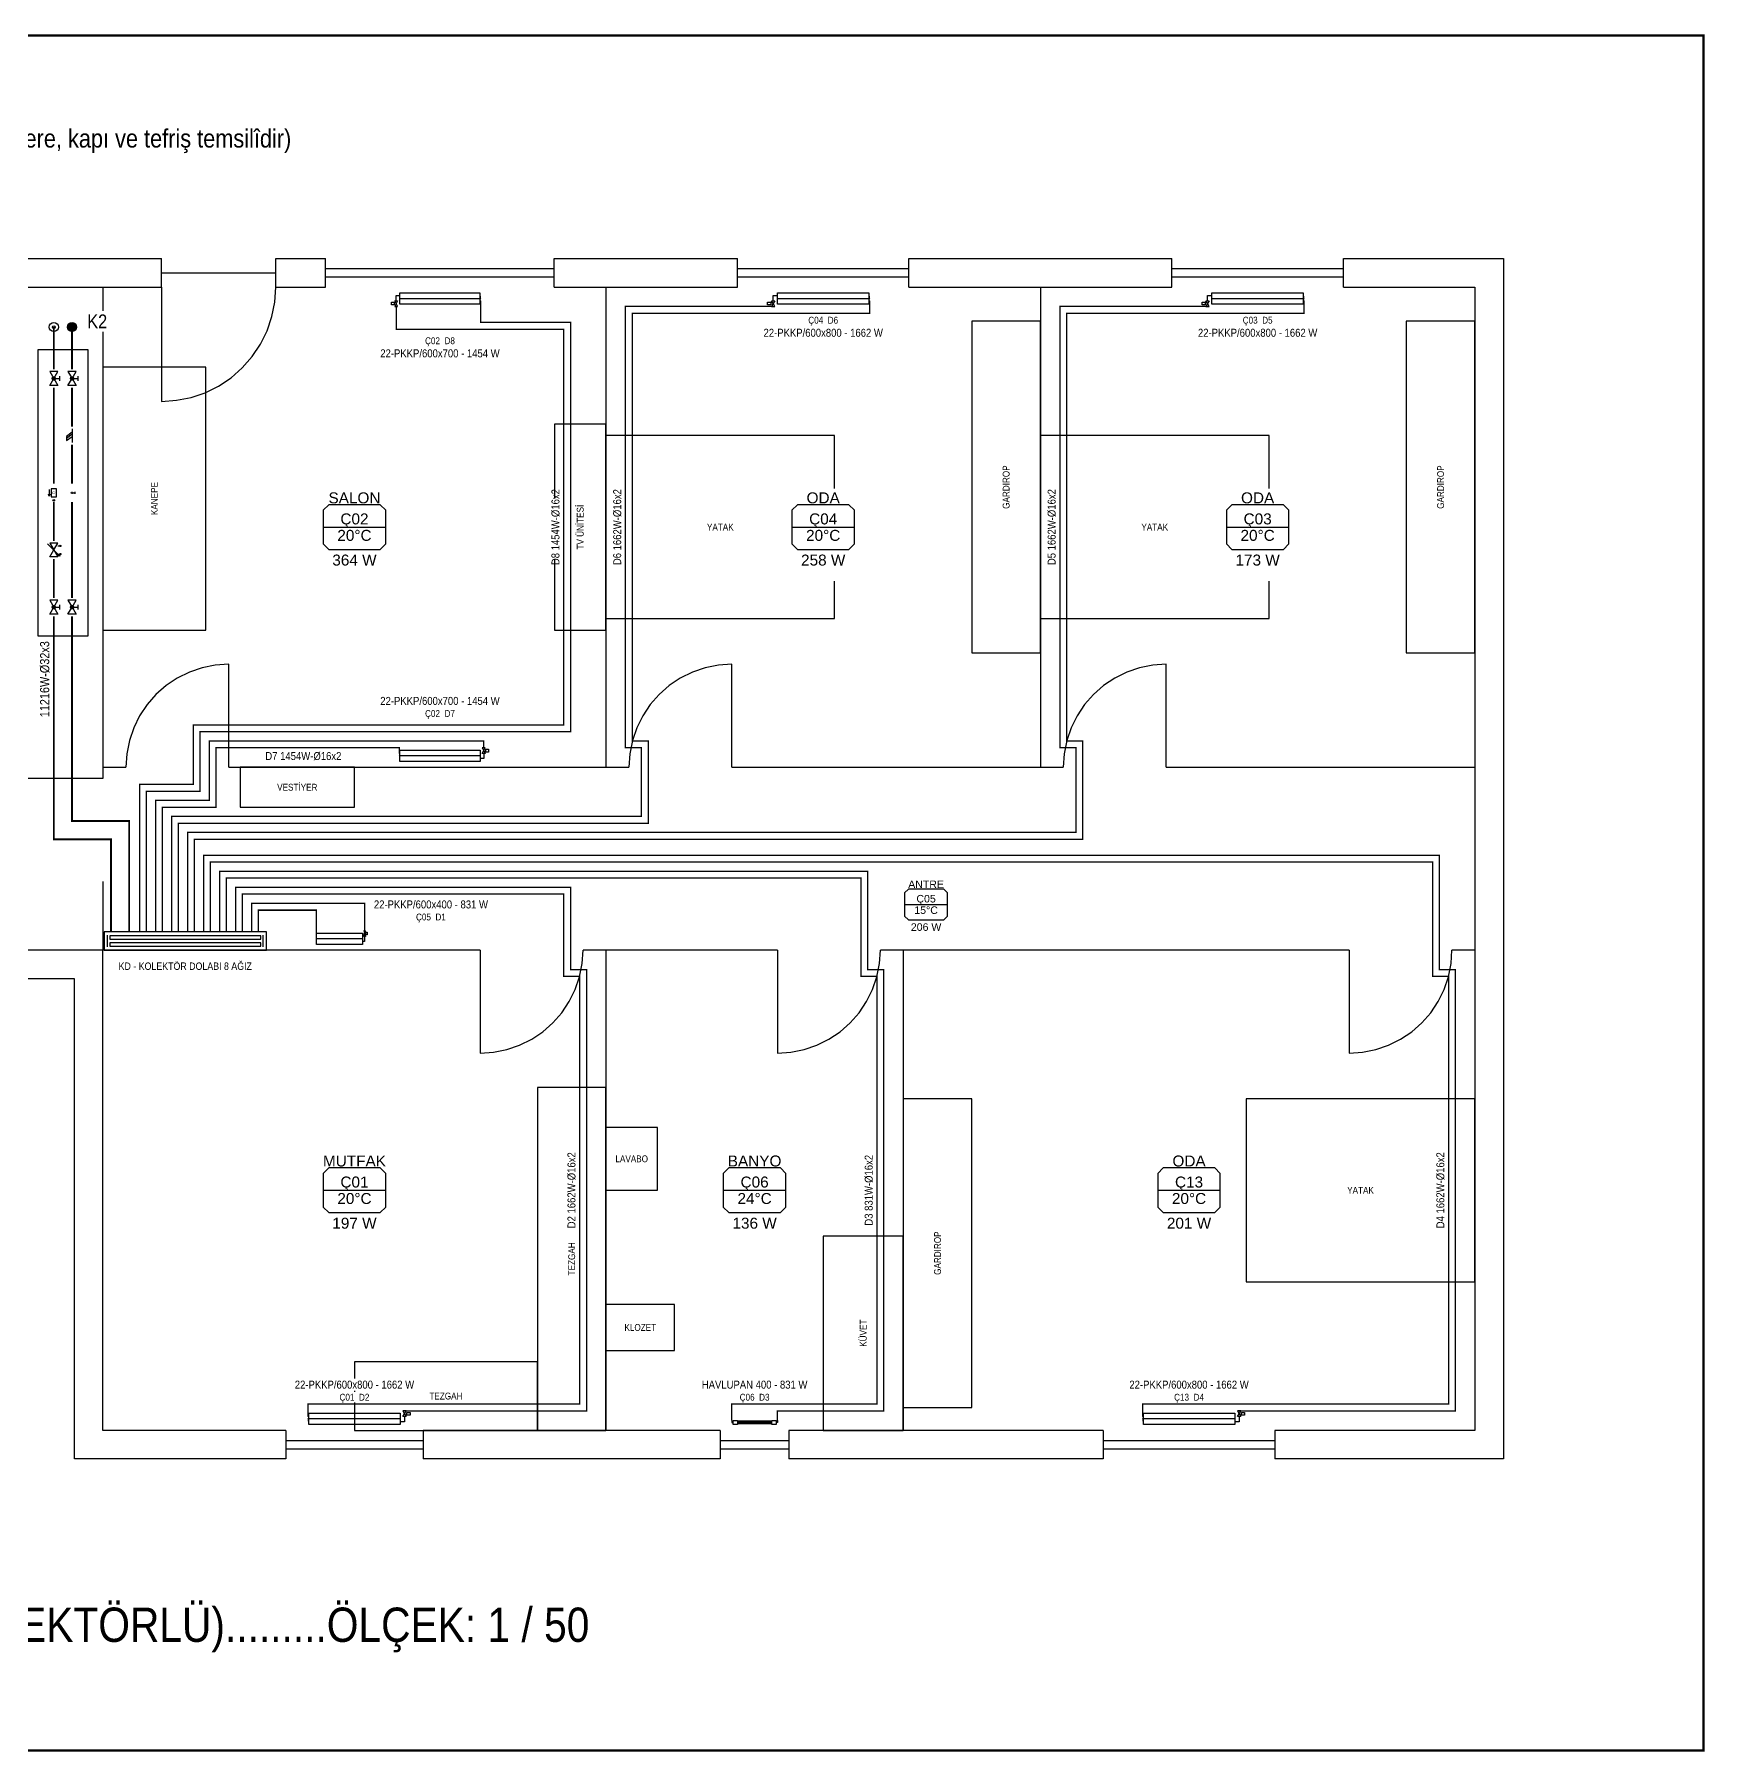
# Model space of a CAD drawing. Header units: centimetres. Extents: x -61 to 14522, y -12981 to 1521.
# Drawn here: x 8640 to 10101, y 19 to 1521 of the extents above; entities that cross this region are included whole.
import ezdxf
from ezdxf.enums import TextEntityAlignment as Align

# ---------------------------------------------------------------- set-up
doc = ezdxf.new("R2010")
doc.units = ezdxf.units.CM
doc.linetypes.add('DASHED', pattern=[1.524, 1.27, -0.254])
for name, color, linetype in [('ROTAS-BASLIK', 7, 'Continuous'), ('ROTAS-CIHAZ', 135, 'Continuous'), ('ROTAS-DENEME', 1, 'Continuous'), ('ROTAS-ISITMA-CAP', 41, 'Continuous'), ('ROTAS-ISITMA-DONUS', 30, 'DASHED'), ('ROTAS-ISITMA-GIDIS', 10, 'Continuous'), ('ROTAS-ISITMA-KOLEKTOR', 6, 'Continuous'), ('ROTAS-ISITMA-SEMBOL', 1, 'Continuous'), ('ROTAS-MAHAL', 2, 'Continuous'), ('ROTAS-MASKE', 7, 'Continuous'), ('ROTAS-MIMARI-PENCERE', 4, 'Continuous'), ('ROTAS-MIMARI-TEFRIS', 9, 'Continuous'), ('ROTAS-MIMARI-TEMSILI', 8, 'Continuous'), ('ROTAS-PAFTA', 7, 'Continuous'), ('ROTAS-RADYATOR', 2, 'Continuous')]:
    doc.layers.add(name, color=color, linetype=linetype)
doc.styles.add('ROTAS', font='arial.ttf')

# ---------------------------------------------------------------- blocks, each defined once
blk = doc.blocks.new('ROTAS-KOLEKTOR-DOLABI-8')
for p, q in [((3, 3), (3, 13)), ((139, 3), (139, 13))]:
    blk.add_line(p, q)
for points in [[(0, 0), (142, 0), (142, 16), (0, 16)], [(5, 9.5), (137, 9.5), (137, 12.5), (5, 12.5)], [(5, 3.5), (137, 3.5), (137, 6.5), (5, 6.5)]]:
    blk.add_lwpolyline(points, close=True)
blk = doc.blocks.new('ROTAS-RADYATOR-PLAN')
for points in [[(104.4, 7.3), (106.4, 7.3), (105.4, 6.2)], [(104.4, 5.1), (106.4, 5.1), (105.4, 6.2)]]:
    blk.add_hatch(color=7).paths.add_polyline_path(points)
for p, q in [((0, 7), (0, 2.5)), ((0, 2.5), (4.7, 2.5)), ((4.7, 5), (104.7, 5)), ((105.4, 3), (104.7, 3)), ((105.4, 5.1), (105.4, 3))]:
    blk.add_line(p, q)
for points in [[(-6, 8.3), (-2.5, 8.3), (-2.5, 10.7), (-6, 10.7)], [(-1.8, 12), (1.8, 12), (0, 9.5)], [(-1.8, 7), (1.8, 7), (0, 9.5)], [(4.7, 0), (104.7, 0), (104.7, 10), (4.7, 10)]]:
    blk.add_lwpolyline(points, close=True)
blk = doc.blocks.new('ROTAS-HAVLUPAN-PLAN')
for p, q in [((-4, 3), (-4, 1.5)), ((-4, 1.5), (-3, 1.5)), ((0, 2.4), (24, 2.4)), ((0, 1.5), (24, 1.5)), ((0, 0.6), (24, 0.6)), ((28, 1.5), (27, 1.5)), ((28, 3), (28, 1.5))]:
    blk.add_line(p, q)
for points in [[(-3, 0), (0, 0), (0, 3), (-3, 3)], [(24, 0), (27, 0), (27, 3), (24, 3)]]:
    blk.add_lwpolyline(points, close=True)
blk = doc.blocks.new('ROTAS-ISITMA-KOLON-PLAN')
blk.add_hatch(color=7).paths.add_polyline_path([(4, 8), (3.9, 9), (3.5, 10), (2.8, 10.8), (2, 11.5), (1, 11.9), (0, 12), (-1, 11.9), (-2, 11.5), (-2.8, 10.8), (-3.5, 10), (-3.9, 9), (-4, 8), (-3.9, 7), (-3.5, 6), (-2.8, 5.2), (-2, 4.5), (-1, 4.1), (0, 4), (1, 4.1), (2, 4.5), (2.8, 5.2), (3.5, 6), (3.9, 7)])
for centre, radius in [((0, 8), 4), ((0, -8), 4), ((0, -8), 1.2)]:
    blk.add_circle(centre, radius)
blk = doc.blocks.new('ROTAS-R-KURESEL-VANA')
blk.add_hatch(color=7).paths.add_polyline_path([(2.4, 0), (2.3, 0.6), (2.1, 1.2), (1.7, 1.7), (1.2, 2.1), (0.6, 2.3), (0, 2.4), (-0.6, 2.3), (-1.2, 2.1), (-1.7, 1.7), (-2.1, 1.2), (-2.3, 0.6), (-2.4, 0), (-2.3, -0.6), (-2.1, -1.2), (-1.7, -1.7), (-1.2, -2.1), (-0.6, -2.3), (0, -2.4), (0.6, -2.3), (1.2, -2.1), (1.7, -1.7), (2.1, -1.2), (2.3, -0.6)])
for p, q in [((-3.6, 8.4), (3.6, 8.4)), ((0, 2.4), (0, 8.4))]:
    blk.add_line(p, q)
for points in [[(-10, 6), (-10, -6), (0, 0)], [(10, 6), (10, -6), (0, 0)]]:
    blk.add_lwpolyline(points, close=True)
blk.add_circle((0, 0), 2.4)
at = {"style": 'ROTAS'}
blk.add_attdef('NO', text='', height=6, dxfattribs=at).set_placement((0, 11), align=Align.BOTTOM_CENTER)
blk = doc.blocks.new('ROTAS-R-PISLIK-TUTUCU')
for p, q in [((-10, 0), (10, 0)), ((-2, 0), (4, -8))]:
    blk.add_line(p, q)
blk.add_lwpolyline([(-5, 0), (1, -8), (7, -8), (1, 0)])
at = {"style": 'ROTAS'}
blk.add_attdef('NO', text='', height=6, dxfattribs=at).set_placement((0, 5), align=Align.BOTTOM_CENTER)
blk = doc.blocks.new('ROTAS-KALORIMETRE-SENSOR')
blk.add_hatch(color=7).paths.add_polyline_path([(1.2, 0), (1.2, 0.3), (1, 0.6), (0.8, 0.8), (0.6, 1), (0.3, 1.2), (0, 1.2), (-0.3, 1.2), (-0.6, 1), (-0.8, 0.8), (-1, 0.6), (-1.2, 0.3), (-1.2, 0), (-1.2, -0.3), (-1, -0.6), (-0.8, -0.8), (-0.6, -1), (-0.3, -1.2), (0, -1.2), (0.3, -1.2), (0.6, -1), (0.8, -0.8), (1, -0.6), (1.2, -0.3)])
for p, q in [((-1.6, 4), (1.6, 4)), ((0, 1.2), (0, 4))]:
    blk.add_line(p, q)
blk.add_circle((0, 0), 1.2)
at = {"style": 'ROTAS'}
blk.add_attdef('NO', text='', height=6, dxfattribs=at).set_placement((0, 6), align=Align.BOTTOM_CENTER)
blk = doc.blocks.new('ROTAS-R-KALORIMETRE-SAG')
blk.add_hatch(color=7).paths.add_polyline_path([(12.2, 0), (12.2, 0.3), (12, 0.6), (11.8, 0.8), (11.6, 1), (11.3, 1.2), (11, 1.2), (10.7, 1.2), (10.4, 1), (10.2, 0.8), (10, 0.6), (9.8, 0.3), (9.8, 0), (9.8, -0.3), (10, -0.6), (10.2, -0.8), (10.4, -1), (10.7, -1.2), (11, -1.2), (11.3, -1.2), (11.6, -1), (11.8, -0.8), (12, -0.6), (12.2, -0.3)])
blk.add_line((-5, -6.5), (5, -6.5))
blk.add_lwpolyline([(-6, -4), (6, -4), (6, 4), (-6, 4)], close=True)
blk.add_lwpolyline([(2, -5.5), (5, -6.5), (2, -7.5)])
blk.add_circle((11, 0), 1.2)
at = {"style": 'ROTAS'}
blk.add_text('Q', height=4, dxfattribs=at).set_placement((0, 0), align=Align.MIDDLE_CENTER)
blk.add_attdef('NO', text='', height=6, dxfattribs=at).set_placement((0, 7), align=Align.BOTTOM_CENTER)
blk = doc.blocks.new('ROTAS-BALANS-VANASI')
for p, q in [((-9, -9), (9, 9)), ((-6, 6), (-6, 8.4)), ((6, 6), (6, 8.4))]:
    blk.add_line(p, q)
for points in [[(-10, 6), (-10, -6), (0, 0)], [(10, 6), (10, -6), (0, 0)]]:
    blk.add_lwpolyline(points, close=True)
blk.add_lwpolyline([(5.6, 7.3), (9, 9), (7.3, 5.6)])
for centre in [(-6, 9.4), (6, 9.4)]:
    blk.add_circle(centre, 1)
at = {"style": 'ROTAS'}
blk.add_attdef('NO', text='', height=6, dxfattribs=at).set_placement((0, 12), align=Align.BOTTOM_CENTER)
blk = doc.blocks.new('ROTAS-MAHAL-ETIKET')
blk.add_line((-34.2, 0), (34.2, 0))
blk.add_lwpolyline([(-34.2, 18.4), (-34.2, -18.4), (-28.2, -24.4), (28.2, -24.4), (34.2, -18.4), (34.2, 18.4), (28.2, 24.4), (-28.2, 24.4)], close=True)
at = {"style": 'ROTAS'}
for tag, p in [('MAHAL_001', (0, 32)), ('NO_001', (0, 9)), ('DERECE_001', (0, -9)), ('ISIKAYBI_001', (0, -36)), ('ALAN', (0, -52))]:
    blk.add_attdef(tag, text='', height=12, dxfattribs=at).set_placement(p, align=Align.MIDDLE_CENTER)

msp = doc.modelspace()

# ---------------------------------------------------------------- linework, layer by layer
at = {"layer": 'ROTAS-CIHAZ'}
msp.add_lwpolyline([(8643, 995), (8687, 995), (8687, 1245), (8643, 1245)], close=True, dxfattribs=at)
at = {"layer": 'ROTAS-ISITMA-DONUS', "ltscale": 0.4}
for points, const_width in [([(8738, 736), (8738, 859), (8785, 859), (8785, 911), (9109, 911), (9109, 1269), (9030.3, 1269), (9030.3, 1287.7)], 1.2), ([(8766, 736), (8766, 831), (9177, 831), (9177, 903), (9163, 903), (9163, 1277), (9370.6, 1277), (9370.6, 1287.7)], 1.2), ([(8780, 736), (8780, 817), (9557, 817), (9557, 903), (9543, 903), (9543, 1277), (9750.6, 1277), (9750.6, 1287.7)], 1.2), ([(8657, 1265), (8657, 817), (8707, 817), (8707, 736)], 1.6), ([(8752, 736), (8752, 845), (8799, 845), (8799, 897), (8959.3, 897), (8959.3, 892.3)], 1.2), ([(8794, 736), (8794, 797), (9863, 797), (9863, 697), (9877, 697), (9877, 323), (9609.4, 323), (9609.4, 312.3)], 1.2), ([(8808, 736), (8808, 783), (9363, 783), (9363, 697), (9377, 697), (9377, 323), (9250, 323), (9250, 308.8)], 1.2), ([(8822, 736), (8822, 769), (9103, 769), (9103, 697), (9117, 697), (9117, 323), (8879.4, 323), (8879.4, 312.3)], 1.2), ([(8836, 736), (8836, 755), (8886.6, 755), (8886.6, 732.3)], 1.2)]:
    msp.add_lwpolyline(points, dxfattribs=dict(at, const_width=const_width))
at = {"layer": 'ROTAS-ISITMA-GIDIS'}
for points, const_width in [([(8732, 736), (8732, 865), (8779, 865), (8779, 917), (9103, 917), (9103, 1263), (8956.5, 1263), (8956.5, 1283)], 1.2), ([(8760, 736), (8760, 837), (9171, 837), (9171, 897), (9157, 897), (9157, 1283), (9286.2, 1283), (9286.2, 1283)], 1.2), ([(8774, 736), (8774, 823), (9551, 823), (9551, 897), (9537, 897), (9537, 1283), (9666.2, 1283), (9666.2, 1283)], 1.2), ([(8673, 1265), (8673, 833), (8723, 833), (8723, 736)], 1.6), ([(8746, 736), (8746, 851), (8793, 851), (8793, 903), (9033.1, 903), (9033.1, 897)], 1.2), ([(8788, 736), (8788, 803), (9869, 803), (9869, 703), (9883, 703), (9883, 317), (9693.8, 317), (9693.8, 317)], 1.2), ([(8802, 736), (8802, 789), (9369, 789), (9369, 703), (9383, 703), (9383, 317), (9290, 317), (9290, 308.8)], 1.2), ([(8816, 736), (8816, 775), (9109, 775), (9109, 703), (9123, 703), (9123, 317), (8963.8, 317), (8963.8, 317)], 1.2), ([(8830, 736), (8830, 761), (8928.8, 761), (8928.8, 737)], 1.2)]:
    msp.add_lwpolyline(points, dxfattribs=dict(at, const_width=const_width))
at = {"layer": 'ROTAS-MIMARI-PENCERE'}
for points in [[(8751.2, 1300), (8751.2, 1325)], [(8851.2, 1300), (8851.2, 1325)], [(8894.8, 1300), (8894.8, 1325)], [(9094.8, 1300), (9094.8, 1325)], [(9255, 1300), (9255, 1325)], [(9405, 1300), (9405, 1325)], [(9635, 1300), (9635, 1325)], [(9785, 1300), (9785, 1325)], [(8751.2, 1312.5), (8851.2, 1312.5)], [(8894.8, 1316.2), (9094.8, 1316.2)], [(8894.8, 1308.8), (9094.8, 1308.8)], [(9255, 1316.2), (9405, 1316.2)], [(9255, 1308.8), (9405, 1308.8)], [(9635, 1316.2), (9785, 1316.2)], [(9635, 1308.8), (9785, 1308.8)], [(8860, 300), (8860, 275)], [(8860, 291.2), (8980, 291.2)], [(8980, 300), (8980, 275)], [(9240, 300), (9240, 275)], [(9240, 291.2), (9300, 291.2)], [(9300, 300), (9300, 275)], [(9575, 300), (9575, 275)], [(9575, 291.2), (9725, 291.2)], [(9725, 300), (9725, 275)], [(8860, 283.8), (8980, 283.8)], [(9240, 283.8), (9300, 283.8)], [(9575, 283.8), (9725, 283.8)]]:
    msp.add_lwpolyline(points, dxfattribs=at)
at = {"layer": 'ROTAS-MIMARI-TEFRIS'}
for points in [[(9460, 980), (9520, 980), (9520, 1270), (9460, 1270)], [(9840, 980), (9900, 980), (9900, 1270), (9840, 1270)], [(8700, 1000), (8790, 1000), (8790, 1230), (8700, 1230)], [(9095, 1000), (9140, 1000), (9140, 1180), (9095, 1180)], [(9140, 1010), (9340, 1010), (9340, 1170), (9140, 1170)], [(9520, 1010), (9720, 1010), (9720, 1170), (9520, 1170)], [(8820, 845), (8920, 845), (8920, 880), (8820, 880)], [(9080, 300), (9140, 300), (9140, 600), (9080, 600)], [(9400, 320), (9460, 320), (9460, 590), (9400, 590)], [(9700, 430), (9900, 430), (9900, 590), (9700, 590)], [(9140, 510), (9185, 510), (9185, 565), (9140, 565)], [(9330, 300), (9400, 300), (9400, 470), (9330, 470)], [(9140, 370), (9200, 370), (9200, 410), (9140, 410)], [(8920, 300), (9080, 300), (9080, 360), (8920, 360)]]:
    msp.add_lwpolyline(points, close=True, dxfattribs=at)
at = {"layer": 'ROTAS-MIMARI-TEMSILI'}
for points in [[(8248.8, 1325), (8751.2, 1325)], [(8851.2, 1325), (8894.8, 1325)], [(9094.8, 1325), (9255, 1325)], [(9405, 1325), (9635, 1325)], [(9785, 1325), (9925, 1325), (9925, 275), (9725, 275)], [(8300, 1300), (8700, 1300)], [(8700, 1300), (8751.2, 1300)], [(8700, 1300), (8700, 880)], [(8751.2, 1300), (8751.2, 1200)], [(8751.2, 1200), (8764.3, 1200.9), (8777.1, 1203.4), (8789.5, 1207.6), (8801.2, 1213.4), (8812.1, 1220.7), (8821.9, 1229.3), (8830.5, 1239.1), (8837.8, 1250), (8843.6, 1261.7), (8847.8, 1274.1), (8850.3, 1286.9), (8851.2, 1300)], [(8851.2, 1300), (8894.8, 1300)], [(9094.8, 1300), (9140, 1300)], [(9140, 1300), (9255, 1300)], [(9140, 1300), (9140, 880)], [(9405, 1300), (9520, 1300)], [(9520, 1300), (9635, 1300)], [(9520, 1300), (9520, 880)], [(9785, 1300), (9900, 1300)], [(9900, 1300), (9900, 880)], [(8810, 970), (8798.3, 969.2), (8786.7, 966.9), (8775.6, 963.1), (8765, 957.9), (8755.2, 951.4), (8746.4, 943.6), (8738.6, 934.8), (8732.1, 925), (8726.9, 914.4), (8723.1, 903.3), (8720.8, 891.7), (8720, 880)], [(8810, 880), (8810, 970)], [(9250, 970), (9238.3, 969.2), (9226.7, 966.9), (9215.6, 963.1), (9205, 957.9), (9195.2, 951.4), (9186.4, 943.6), (9178.6, 934.8), (9172.1, 925), (9166.9, 914.4), (9163.1, 903.3), (9160.8, 891.7), (9160, 880)], [(9250, 880), (9250, 970)], [(9630, 970), (9618.3, 969.2), (9606.7, 966.9), (9595.6, 963.1), (9585, 957.9), (9575.2, 951.4), (9566.4, 943.6), (9558.6, 934.8), (9552.1, 925), (9546.9, 914.4), (9543.1, 903.3), (9540.8, 891.7), (9540, 880)], [(9630, 880), (9630, 970)], [(8700, 880), (8720, 880)], [(8700, 880), (8700, 870)], [(8810, 880), (9140, 880)], [(9140, 880), (9160, 880)], [(9250, 880), (9520, 880)], [(9520, 880), (9540, 880)], [(9630, 880), (9900, 880)], [(9900, 880), (9900, 720)], [(8700, 870), (8610, 870)], [(8700, 780), (8700, 720)], [(8700, 720), (8560, 720)], [(8700, 300), (8700, 720)], [(9030, 720), (8700, 720)], [(9030, 720), (9030, 630)], [(9030, 630), (9041.7, 630.8), (9053.3, 633.1), (9064.4, 636.9), (9075, 642.1), (9084.8, 648.6), (9093.6, 656.4), (9101.4, 665.2), (9107.9, 675), (9113.1, 685.6), (9116.9, 696.7), (9119.2, 708.3), (9120, 720)], [(9140, 720), (9120, 720)], [(9290, 720), (9140, 720)], [(9140, 720), (9140, 300)], [(9290, 720), (9290, 630)], [(9290, 630), (9301.7, 630.8), (9313.3, 633.1), (9324.4, 636.9), (9335, 642.1), (9344.8, 648.6), (9353.6, 656.4), (9361.4, 665.2), (9367.9, 675), (9373.1, 685.6), (9376.9, 696.7), (9379.2, 708.3), (9380, 720)], [(9400, 720), (9380, 720)], [(9790, 720), (9400, 720)], [(9400, 720), (9400, 300)], [(9790, 720), (9790, 630)], [(9790, 630), (9801.7, 630.8), (9813.3, 633.1), (9824.4, 636.9), (9835, 642.1), (9844.8, 648.6), (9853.6, 656.4), (9861.4, 665.2), (9867.9, 675), (9873.1, 685.6), (9876.9, 696.7), (9879.2, 708.3), (9880, 720)], [(9900, 720), (9880, 720)], [(9900, 720), (9900, 300)], [(8860, 275), (8675, 275), (8675, 695), (8325, 695), (8325, 275)], [(8860, 300), (8700, 300)], [(9140, 300), (8980, 300)], [(9240, 300), (9140, 300)], [(9400, 300), (9300, 300)], [(9575, 300), (9400, 300)], [(9900, 300), (9725, 300)], [(9240, 275), (8980, 275)], [(9575, 275), (9300, 275)]]:
    msp.add_lwpolyline(points, dxfattribs=at)

# ---------------------------------------------------------------- block references
at = {"layer": 'ROTAS-CIHAZ', "rotation": -90}
msp.add_blockref('ROTAS-ISITMA-KOLON-PLAN', (8665, 1265), dxfattribs=at)
at = {"layer": 'ROTAS-ISITMA-KOLEKTOR'}
msp.add_blockref('ROTAS-KOLEKTOR-DOLABI-8', (8701, 720), dxfattribs=at)
at = {"layer": 'ROTAS-RADYATOR', "rotation": -180}
for p, xscale in [((8956.5, 1295), -0.7), ((9286.2, 1295), -0.8), ((9666.2, 1295), -0.8)]:
    msp.add_blockref('ROTAS-RADYATOR-PLAN', p, dxfattribs=dict(at, xscale=xscale))
at = {"layer": 'ROTAS-RADYATOR'}
for p, xscale in [((9033.1, 885), -0.7), ((8928.8, 725), -0.4), ((8963.8, 305), -0.8), ((9693.8, 305), -0.8)]:
    msp.add_blockref('ROTAS-RADYATOR-PLAN', p, dxfattribs=dict(at, xscale=xscale))
at = {"layer": 'ROTAS-RADYATOR', "xscale": -1.25, "yscale": 1.25}
msp.add_blockref('ROTAS-HAVLUPAN-PLAN', (9285, 305), dxfattribs=at)

# ---------------------------------------------------------------- texts
at = {"layer": 'ROTAS-MIMARI-TEFRIS', "color": 8, "style": 'ROTAS', "width": 0.85}
for s, p in [('GARDIROP', (9490, 1125)), ('GARDIROP', (9870, 1125)), ('KANEPE', (8745, 1115)), ('TV ÜNİTESİ', (9117.5, 1090)), ('GARDIROP', (9430, 455)), ('TEZGAH', (9110, 450)), ('KÜVET', (9365, 385))]:
    msp.add_text(s, height=6, rotation=90, dxfattribs=at).set_placement(p, align=Align.MIDDLE_CENTER)
for s, p in [('YATAK', (9240, 1090)), ('YATAK', (9620, 1090)), ('VESTİYER', (8870, 862.5)), ('LAVABO', (9162.5, 537.5)), ('YATAK', (9800, 510)), ('KLOZET', (9170, 390)), ('TEZGAH', (9000, 330))]:
    msp.add_text(s, height=6, dxfattribs=at).set_placement(p, align=Align.MIDDLE_CENTER)

# ---------------------------------------------------------------- wipeouts: each hides what was drawn before it
for points in [[(8137, 1418), (8855, 1418), (8855, 1442), (8137, 1442)], [(7964.8, 107.5), (9020.2, 107.5), (9020.2, 152.5), (7964.8, 152.5)]]:
    msp.add_wipeout(points).dxf.layer = 'ROTAS-MASKE'

# ---------------------------------------------------------------- next in the draw order: texts
at = {"layer": 'ROTAS-BASLIK', "style": 'ROTAS', "width": 0.85}
msp.add_text('ÇATI KATI RADYATÖR TESİSATI PLANI (KOLEKTÖRLÜ).........ÖLÇEK: 1 / 50', height=30, dxfattribs=at).set_placement((8500, 130), align=Align.MIDDLE_CENTER)
at = {"layer": 'ROTAS-DENEME', "style": 'ROTAS', "width": 0.85}
msp.add_text('DENEME – temsili mahal yerleşimi (mimari proje yok; pencere, kapı ve tefriş temsilîdir)', height=16, dxfattribs=at).set_placement((8500, 1430), align=Align.MIDDLE_CENTER)

# ---------------------------------------------------------------- next in the draw order: wipeouts: each hides what was drawn before it
for points in [[(8682.9, 1261), (8701.1, 1261), (8701.1, 1279), (8682.9, 1279)], [(9283.7, 1254.8), (9372.8, 1254.8), (9372.8, 1265.2), (9283.7, 1265.2)], [(9663.7, 1254.8), (9752.8, 1254.8), (9752.8, 1265.2), (9663.7, 1265.2)], [(8948.5, 1236.8), (9037.6, 1236.8), (9037.6, 1247.2), (8948.5, 1247.2)], [(8666, 1212), (8680, 1212), (8680, 1228), (8666, 1228)], [(8666, 1162), (8680, 1162), (8680, 1178), (8666, 1178)], [(8666, 1112), (8680, 1112), (8680, 1128), (8666, 1128)], [(8948.8, 1042.8), (8948.8, 1123.6), (8891.2, 1123.6), (8891.2, 1042.8)], [(9101, 1061.5), (9101, 1115), (9090.5, 1115), (9090.5, 1061.5)], [(9155, 1061.5), (9155, 1115), (9144.5, 1115), (9144.5, 1061.5)], [(9358.8, 1042.8), (9358.8, 1123.6), (9301.2, 1123.6), (9301.2, 1042.8)], [(9535, 1061.5), (9535, 1115), (9524.5, 1115), (9524.5, 1061.5)], [(9738.8, 1042.8), (9738.8, 1123.6), (9681.2, 1123.6), (9681.2, 1042.8)], [(8650, 1062), (8664, 1062), (8664, 1078), (8650, 1078)], [(8666, 1012), (8680, 1012), (8680, 1028), (8666, 1028)], [(8655, 928.5), (8655, 981.5), (8643, 981.5), (8643, 928.5)], [(8948.5, 932.8), (9037.6, 932.8), (9037.6, 943.2), (8948.5, 943.2)], [(8846.8, 884.5), (8900.2, 884.5), (8900.2, 895), (8846.8, 895)], [(9439.8, 727.5), (9439.8, 783.1), (9400.2, 783.1), (9400.2, 727.5)], [(8942.3, 754.8), (9027.9, 754.8), (9027.9, 765.2), (8942.3, 765.2)], [(8724, 701.1), (8816.8, 701.1), (8816.8, 710.9), (8724, 710.9)], [(8948.8, 462.8), (8948.8, 543.6), (8891.2, 543.6), (8891.2, 462.8)], [(9298.8, 462.8), (9298.8, 543.6), (9241.2, 543.6), (9241.2, 462.8)], [(9678.8, 462.8), (9678.8, 543.6), (9621.2, 543.6), (9621.2, 462.8)], [(9115, 481.5), (9115, 535), (9104.5, 535), (9104.5, 481.5)], [(9375, 483.3), (9375, 533.2), (9364.5, 533.2), (9364.5, 483.3)], [(9875, 481.5), (9875, 535), (9864.5, 535), (9864.5, 481.5)], [(8873.7, 334.8), (8962.8, 334.8), (8962.8, 345.2), (8873.7, 345.2)], [(9230.8, 334.8), (9305.7, 334.8), (9305.7, 345.2), (9230.8, 345.2)], [(9603.7, 334.8), (9692.8, 334.8), (9692.8, 345.2), (9603.7, 345.2)]]:
    msp.add_wipeout(points).dxf.layer = 'ROTAS-MASKE'

# ---------------------------------------------------------------- next in the draw order: block references
at = {"layer": 'ROTAS-ISITMA-SEMBOL', "xscale": 0.6, "yscale": 0.6, "rotation": -90}
for name, p in [('ROTAS-R-KURESEL-VANA', (8673, 1220)), ('ROTAS-R-PISLIK-TUTUCU', (8673, 1170)), ('ROTAS-KALORIMETRE-SENSOR', (8673, 1120)), ('ROTAS-BALANS-VANASI', (8657, 1070)), ('ROTAS-R-KURESEL-VANA', (8673, 1020))]:
    msp.add_blockref(name, p, dxfattribs=at)
at = {"layer": 'ROTAS-MAHAL'}
ref = msp.add_blockref('ROTAS-MAHAL-ETIKET', (8920, 1090), dxfattribs=dict(at, xscale=0.8, yscale=0.8))
ref.add_attrib('MAHAL_001', 'SALON', dxfattribs={"height": 9.6, "style": 'ROTAS'}).set_placement((8920, 1115.6), align=Align.MIDDLE_CENTER)
ref.add_attrib('NO_001', 'Ç02', dxfattribs={"height": 9.6, "style": 'ROTAS'}).set_placement((8920, 1097.2), align=Align.MIDDLE_CENTER)
ref.add_attrib('DERECE_001', '20°C', dxfattribs={"height": 9.6, "style": 'ROTAS'}).set_placement((8920, 1082.8), align=Align.MIDDLE_CENTER)
ref.add_attrib('ISIKAYBI_001', '364 W', dxfattribs={"height": 9.6, "style": 'ROTAS'}).set_placement((8920, 1061.2), align=Align.MIDDLE_CENTER)
ref = msp.add_blockref('ROTAS-MAHAL-ETIKET', (9330, 1090), dxfattribs=dict(at, xscale=0.8, yscale=0.8))
ref.add_attrib('MAHAL_001', 'ODA', dxfattribs={"height": 9.6, "style": 'ROTAS'}).set_placement((9330, 1115.6), align=Align.MIDDLE_CENTER)
ref.add_attrib('NO_001', 'Ç04', dxfattribs={"height": 9.6, "style": 'ROTAS'}).set_placement((9330, 1097.2), align=Align.MIDDLE_CENTER)
ref.add_attrib('DERECE_001', '20°C', dxfattribs={"height": 9.6, "style": 'ROTAS'}).set_placement((9330, 1082.8), align=Align.MIDDLE_CENTER)
ref.add_attrib('ISIKAYBI_001', '258 W', dxfattribs={"height": 9.6, "style": 'ROTAS'}).set_placement((9330, 1061.2), align=Align.MIDDLE_CENTER)
ref = msp.add_blockref('ROTAS-MAHAL-ETIKET', (9710, 1090), dxfattribs=dict(at, xscale=0.8, yscale=0.8))
ref.add_attrib('MAHAL_001', 'ODA', dxfattribs={"height": 9.6, "style": 'ROTAS'}).set_placement((9710, 1115.6), align=Align.MIDDLE_CENTER)
ref.add_attrib('NO_001', 'Ç03', dxfattribs={"height": 9.6, "style": 'ROTAS'}).set_placement((9710, 1097.2), align=Align.MIDDLE_CENTER)
ref.add_attrib('DERECE_001', '20°C', dxfattribs={"height": 9.6, "style": 'ROTAS'}).set_placement((9710, 1082.8), align=Align.MIDDLE_CENTER)
ref.add_attrib('ISIKAYBI_001', '173 W', dxfattribs={"height": 9.6, "style": 'ROTAS'}).set_placement((9710, 1061.2), align=Align.MIDDLE_CENTER)
ref = msp.add_blockref('ROTAS-MAHAL-ETIKET', (9420, 760), dxfattribs=dict(at, xscale=0.55, yscale=0.55))
ref.add_attrib('MAHAL_001', 'ANTRE', dxfattribs={"height": 6.6, "style": 'ROTAS'}).set_placement((9420, 777.6), align=Align.MIDDLE_CENTER)
ref.add_attrib('NO_001', 'Ç05', dxfattribs={"height": 6.6, "style": 'ROTAS'}).set_placement((9420, 765), align=Align.MIDDLE_CENTER)
ref.add_attrib('DERECE_001', '15°C', dxfattribs={"height": 6.6, "style": 'ROTAS'}).set_placement((9420, 755), align=Align.MIDDLE_CENTER)
ref.add_attrib('ISIKAYBI_001', '206 W', dxfattribs={"height": 6.6, "style": 'ROTAS'}).set_placement((9420, 740.2), align=Align.MIDDLE_CENTER)
ref = msp.add_blockref('ROTAS-MAHAL-ETIKET', (8920, 510), dxfattribs=dict(at, xscale=0.8, yscale=0.8))
ref.add_attrib('MAHAL_001', 'MUTFAK', dxfattribs={"height": 9.6, "style": 'ROTAS'}).set_placement((8920, 535.6), align=Align.MIDDLE_CENTER)
ref.add_attrib('NO_001', 'Ç01', dxfattribs={"height": 9.6, "style": 'ROTAS'}).set_placement((8920, 517.2), align=Align.MIDDLE_CENTER)
ref.add_attrib('DERECE_001', '20°C', dxfattribs={"height": 9.6, "style": 'ROTAS'}).set_placement((8920, 502.8), align=Align.MIDDLE_CENTER)
ref.add_attrib('ISIKAYBI_001', '197 W', dxfattribs={"height": 9.6, "style": 'ROTAS'}).set_placement((8920, 481.2), align=Align.MIDDLE_CENTER)
ref = msp.add_blockref('ROTAS-MAHAL-ETIKET', (9270, 510), dxfattribs=dict(at, xscale=0.8, yscale=0.8))
ref.add_attrib('MAHAL_001', 'BANYO', dxfattribs={"height": 9.6, "style": 'ROTAS'}).set_placement((9270, 535.6), align=Align.MIDDLE_CENTER)
ref.add_attrib('NO_001', 'Ç06', dxfattribs={"height": 9.6, "style": 'ROTAS'}).set_placement((9270, 517.2), align=Align.MIDDLE_CENTER)
ref.add_attrib('DERECE_001', '24°C', dxfattribs={"height": 9.6, "style": 'ROTAS'}).set_placement((9270, 502.8), align=Align.MIDDLE_CENTER)
ref.add_attrib('ISIKAYBI_001', '136 W', dxfattribs={"height": 9.6, "style": 'ROTAS'}).set_placement((9270, 481.2), align=Align.MIDDLE_CENTER)
ref = msp.add_blockref('ROTAS-MAHAL-ETIKET', (9650, 510), dxfattribs=dict(at, xscale=0.8, yscale=0.8))
ref.add_attrib('MAHAL_001', 'ODA', dxfattribs={"height": 9.6, "style": 'ROTAS'}).set_placement((9650, 535.6), align=Align.MIDDLE_CENTER)
ref.add_attrib('NO_001', 'Ç13', dxfattribs={"height": 9.6, "style": 'ROTAS'}).set_placement((9650, 517.2), align=Align.MIDDLE_CENTER)
ref.add_attrib('DERECE_001', '20°C', dxfattribs={"height": 9.6, "style": 'ROTAS'}).set_placement((9650, 502.8), align=Align.MIDDLE_CENTER)
ref.add_attrib('ISIKAYBI_001', '201 W', dxfattribs={"height": 9.6, "style": 'ROTAS'}).set_placement((9650, 481.2), align=Align.MIDDLE_CENTER)

# ---------------------------------------------------------------- next in the draw order: texts
at = {"layer": 'ROTAS-CIHAZ', "style": 'ROTAS', "width": 0.85}
msp.add_text('K2', height=12, dxfattribs=at).set_placement((8695, 1270), align=Align.MIDDLE_CENTER)
at = {"layer": 'ROTAS-ISITMA-CAP', "style": 'ROTAS', "width": 0.85}
for s, height, p in [('D8 1454W-Ø16x2', 7, (9095.8, 1090)), ('D6 1662W-Ø16x2', 7, (9149.8, 1090)), ('D5 1662W-Ø16x2', 7, (9529.8, 1090)), ('11216W-Ø32x3', 8, (8649, 957)), ('D2 1662W-Ø16x2', 7, (9109.8, 510)), ('D4 1662W-Ø16x2', 7, (9869.8, 510)), ('D3 831W-Ø16x2', 7, (9369.8, 510))]:
    msp.add_text(s, height=height, rotation=90, dxfattribs=at).set_placement(p, align=Align.MIDDLE_CENTER)
msp.add_text('D7 1454W-Ø16x2', height=7, dxfattribs=at).set_placement((8875.3, 889.8), align=Align.MIDDLE_CENTER)
at = {"layer": 'ROTAS-ISITMA-KOLEKTOR', "style": 'ROTAS', "width": 0.85}
msp.add_text('KD - KOLEKTÖR DOLABI 8 AĞIZ', height=6.5, dxfattribs=at).set_placement((8772, 706), align=Align.MIDDLE_CENTER)
at = {"layer": 'ROTAS-RADYATOR', "style": 'ROTAS', "width": 0.85}
for s, p in [('22-PKKP/600x800 - 1662 W', (9330, 1260)), ('22-PKKP/600x800 - 1662 W', (9710, 1260)), ('22-PKKP/600x700 - 1454 W', (8994.8, 1242)), ('22-PKKP/600x700 - 1454 W', (8994.8, 938)), ('22-PKKP/600x400 - 831 W', (8986.9, 760)), ('22-PKKP/600x800 - 1662 W', (8920, 340)), ('HAVLUPAN 400 - 831 W', (9270, 340)), ('22-PKKP/600x800 - 1662 W', (9650, 340))]:
    msp.add_text(s, height=7, dxfattribs=at).set_placement(p, align=Align.MIDDLE_CENTER)

# ---------------------------------------------------------------- next in the draw order: wipeouts: each hides what was drawn before it
msp.add_wipeout([(8650, 1112), (8664, 1112), (8664, 1128), (8650, 1128)]).dxf.layer = 'ROTAS-MASKE'

# ---------------------------------------------------------------- next in the draw order: block references
at = {"layer": 'ROTAS-ISITMA-SEMBOL', "xscale": 0.6, "yscale": 0.6, "rotation": -90}
msp.add_blockref('ROTAS-R-KALORIMETRE-SAG', (8657, 1120), dxfattribs=at)

# ---------------------------------------------------------------- next in the draw order: wipeouts: each hides what was drawn before it
for points in [[(9316.3, 1266.5), (9340.7, 1266.5), (9340.7, 1275.5), (9316.3, 1275.5)], [(9696.3, 1266.5), (9720.7, 1266.5), (9720.7, 1275.5), (9696.3, 1275.5)], [(8981.1, 1248.5), (9005.5, 1248.5), (9005.5, 1257.5), (8981.1, 1257.5)], [(8650, 1212), (8664, 1212), (8664, 1228), (8650, 1228)], [(8650, 1012), (8664, 1012), (8664, 1028), (8650, 1028)], [(8981.1, 922.5), (9005.5, 922.5), (9005.5, 931.5), (8981.1, 931.5)], [(8973.2, 744.5), (8997.6, 744.5), (8997.6, 753.5), (8973.2, 753.5)], [(8906.3, 324.5), (8930.7, 324.5), (8930.7, 333.5), (8906.3, 333.5)], [(9256.3, 324.5), (9280.7, 324.5), (9280.7, 333.5), (9256.3, 333.5)], [(9636.3, 324.5), (9660.7, 324.5), (9660.7, 333.5), (9636.3, 333.5)]]:
    msp.add_wipeout(points).dxf.layer = 'ROTAS-MASKE'

# ---------------------------------------------------------------- next in the draw order: linework, layer by layer
at = {"layer": 'ROTAS-PAFTA', "const_width": 2}
msp.add_lwpolyline([(6900, 20), (10100, 20), (10100, 1520), (6900, 1520)], close=True, dxfattribs=at)

# ---------------------------------------------------------------- next in the draw order: block references
at = {"layer": 'ROTAS-ISITMA-SEMBOL', "xscale": 0.6, "yscale": 0.6, "rotation": -90}
for p in [(8657, 1220), (8657, 1020)]:
    msp.add_blockref('ROTAS-R-KURESEL-VANA', p, dxfattribs=at)

# ---------------------------------------------------------------- next in the draw order: texts
at = {"layer": 'ROTAS-RADYATOR', "style": 'ROTAS', "width": 0.85}
for s, p in [('Ç04  D6', (9330, 1271)), ('Ç03  D5', (9710, 1271)), ('Ç02  D8', (8994.8, 1253)), ('Ç02  D7', (8994.8, 927)), ('Ç05  D1', (8986.9, 749)), ('Ç01  D2', (8920, 329)), ('Ç06  D3', (9270, 329)), ('Ç13  D4', (9650, 329))]:
    msp.add_text(s, height=6, dxfattribs=at).set_placement(p, align=Align.MIDDLE_CENTER)

doc.saveas('drawing.dxf')
